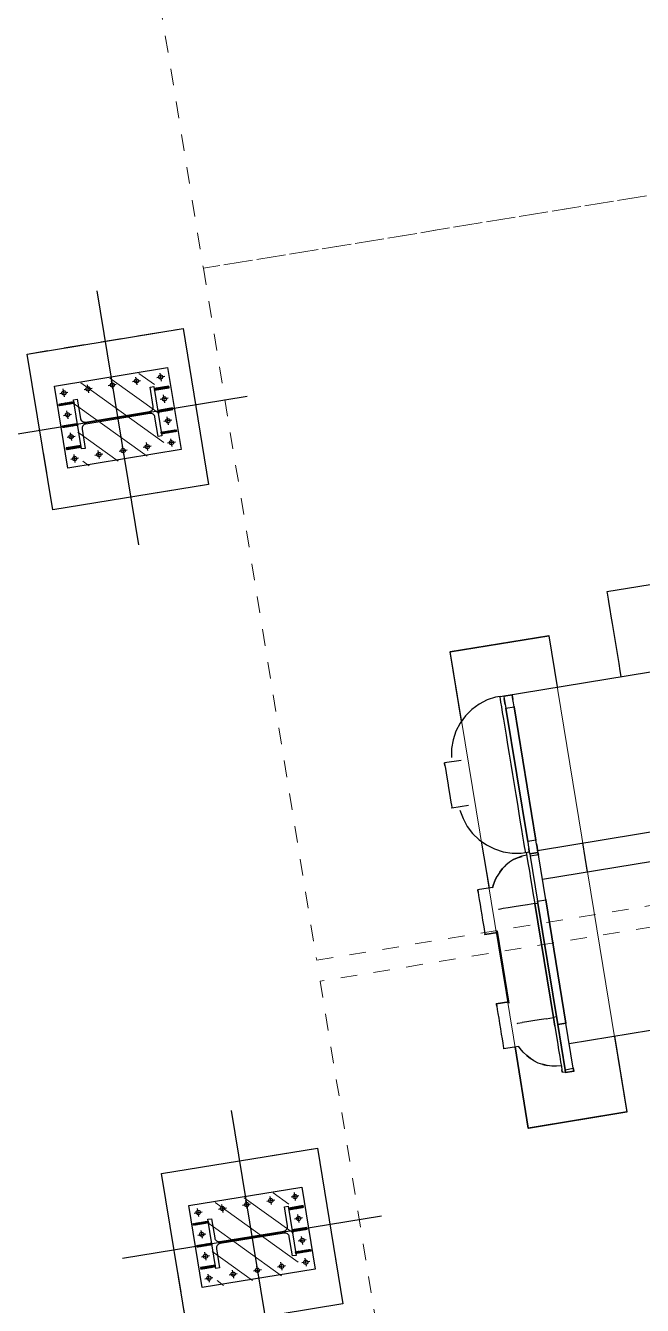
# Model space of a CAD drawing. Header units: metres. Extents: x 2 to 659295185, y -28 to 1124222152.
# Drawn here: x 655597.12 to 655600.83, y 1126526.54 to 1126534.24 of the extents above; entities that cross this region are included whole.
import ezdxf

# ---------------------------------------------------------------- set-up
doc = ezdxf.new("R2010")
doc.units = ezdxf.units.M
doc.header["$MEASUREMENT"] = 0
for name, pattern in [('CCSM_C1_CUERPO CK$0$DASHED', [0.75, 0.5, -0.25]), ('CCSM_C1_CUERPO CK$0$DASHED2', [0.375, 0.25, -0.125]), ('CCSM_C1_CUERPO CK$0$HIDDEN2', [0.1875, 0.125, -0.0625]), ('DASHDOT', [1, 0.5, -0.25, 0, -0.25])]:
    doc.linetypes.add(name, pattern=pattern)
doc.layers.get('0').update_dxf_attribs({"linetype": 'CONTINUOUS'})
for name, color, linetype in [('CCSM_C1_CUERPO CK$0$A-EQUIPOS', 9, 'CONTINUOUS'), ('CCSM_C1_CUERPO CK$0$A-ESTRUCTURA DE FACHADA DE VIDRIO', 5, 'CONTINUOUS'), ('CCSM_C1_CUERPO CK$0$A-PROYECCIONES SUP', 5, 'CCSM_C1_CUERPO CK$0$DASHED'), ('CCSM_C1_CUERPO CK$0$A-VISTA 4', 8, 'CONTINUOUS')]:
    doc.layers.add(name, color=color, linetype=linetype)
doc.layers.add('LOCALES ASIGNADOS', color=41, linetype='DASHDOT', lineweight=0)

# ---------------------------------------------------------------- blocks, each defined once
blk = doc.blocks.new('CCSM_C1_CUERPO CK$0$chiller')
for p, q in [((0.3105, 0.2518), (0.3105, 4.8491)), ((-0.2056, 3.5209), (-0.2056, 0.9883)), ((1.4394, 2.4697), (1.4394, 0.3252)), ((1.2611, 0.3252), (1.2611, 2.4424)), ((2.4382, 0.3252), (2.4382, 1.9808)), ((2.4382, 0.3252), (2.4382, 1.9808)), ((-0.2056, 0.9883), (-0.1972, 0.9883)), ((-0.2056, 0.9883), (-0.1972, 0.9883)), ((-0.1972, 0.9883), (-0.1846, 0.9883)), ((-0.1972, 0.9883), (-0.1846, 0.9883)), ((-0.1846, 0.9883), (-0.1616, 0.9883)), ((-0.1846, 0.9883), (-0.1616, 0.9883)), ((-0.1616, 0.9883), (-0.1322, 0.9883)), ((-0.1616, 0.9883), (-0.1322, 0.9883)), ((-0.1322, 0.9883), (-0.0986, 0.9883)), ((-0.1322, 0.9883), (-0.0986, 0.9883)), ((-0.0986, 0.9883), (-0.0567, 0.9883)), ((-0.0986, 0.9883), (-0.0567, 0.9883)), ((-0.0567, 0.9883), (-0.0126, 0.9883)), ((-0.0567, 0.9883), (-0.0126, 0.9883)), ((-0.0126, 0.9883), (0.0357, 0.9883)), ((-0.0126, 0.9883), (0.0357, 0.9883)), ((0.0357, 0.9883), (0.0839, 0.9883)), ((0.0357, 0.9883), (0.0839, 0.9883)), ((0.0839, 0.9883), (0.1343, 0.9883)), ((0.0839, 0.9883), (0.1343, 0.9883)), ((0.1343, 0.9883), (0.1825, 0.9883)), ((0.1343, 0.9883), (0.1825, 0.9883)), ((0.1825, 0.9883), (0.2308, 0.9883)), ((0.1825, 0.9883), (0.2308, 0.9883)), ((0.2308, 0.9883), (0.2749, 0.9883)), ((0.2308, 0.9883), (0.2749, 0.9883)), ((0.2749, 0.9883), (0.3105, 0.9883)), ((0.2749, 0.9883), (0.3105, 0.9883)), ((-0.0042, 0.6001), (-0.0021, 0.6001)), ((-0.0042, 0.6001), (0, 0.6001)), ((-0.0021, 0), (-0.0021, 0.6001)), ((-0.0021, 0.6001), (0.3105, 0.6001)), ((-0.0021, 0), (-0.0021, 0.6001)), ((-0.0021, 0.6001), (0.3105, 0.6001)), ((1.4394, 0.6001), (1.2611, 0.6001)), ((1.4394, 0.6001), (1.2611, 0.6001)), ((2.4382, 0.6001), (2.8998, 0.6001)), ((2.4382, 0.6001), (2.8998, 0.6001)), ((2.8977, 0.6001), (2.9019, 0.6001)), ((2.8998, 0.6001), (2.8998, 0)), ((2.8998, 0.6001), (2.8998, 0)), ((2.8998, 0.6001), (2.9019, 0.6001)), ((0.3105, 0.3252), (0.3126, 0.3252)), ((0.3126, 0.3252), (0.3126, 0.2749)), ((0.3147, 0.3252), (0.3126, 0.3252)), ((0.3126, 0.2749), (0.3126, 0.3252)), ((0.3147, 0.3252), (0.3126, 0.3252)), ((0.3147, 0.3252), (0.3273, 0.3252)), ((0.3273, 0.3252), (0.3147, 0.3252)), ((0.3273, 0.3252), (0.342, 0.3252)), ((0.342, 0.3252), (0.3273, 0.3252)), ((0.363, 0.3252), (0.342, 0.3252)), ((0.363, 0.3252), (0.342, 0.3252)), ((0.3861, 0.3252), (0.363, 0.3252)), ((0.3861, 0.3252), (0.363, 0.3252)), ((0.384, 0.3252), (0.3882, 0.3252)), ((0.3861, 0.2749), (0.3861, 0.3252)), ((0.3861, 0.3252), (1.1981, 0.3252)), ((1.1981, 0.3252), (0.3861, 0.3252)), ((1.196, 0.3252), (1.2002, 0.3252)), ((1.1981, 0.3252), (1.1981, 0.2749)), ((1.2212, 0.3252), (1.1981, 0.3252)), ((1.2212, 0.3252), (1.1981, 0.3252)), ((1.2212, 0.3252), (1.2422, 0.3252)), ((1.2422, 0.3252), (1.2212, 0.3252)), ((1.2422, 0.3252), (1.259, 0.3252)), ((1.259, 0.3252), (1.2422, 0.3252)), ((1.2695, 0.3252), (1.259, 0.3252)), ((1.2695, 0.3252), (1.259, 0.3252)), ((1.2695, 0.3252), (1.2736, 0.3252)), ((1.2736, 0.3252), (1.2695, 0.3252)), ((1.2736, 0.3252), (1.2883, 0.3252)), ((1.2736, 0.3252), (1.2736, 0.2749)), ((1.2736, 0.2749), (1.2736, 0.3252)), ((1.2883, 0.3252), (1.2736, 0.3252)), ((1.2736, 0.3252), (1.2757, 0.3252)), ((1.2736, 0.3252), (1.2757, 0.3252)), ((1.2862, 0.3252), (1.2904, 0.3252)), ((1.2883, 0.3252), (1.2883, 0.2749)), ((1.5632, 0.3252), (1.2883, 0.3252)), ((1.5632, 0.3252), (1.2883, 0.3252)), ((1.5653, 0.3252), (1.5611, 0.3252)), ((1.5611, 0.3252), (1.5632, 0.3252)), ((1.5632, 0.2749), (1.5632, 0.3252)), ((1.5632, 0.2749), (1.5632, 0.3252)), ((1.5632, 0.3252), (2.3144, 0.3252)), ((2.3144, 0.3252), (1.5632, 0.3252)), ((2.3123, 0.3252), (2.3165, 0.3252)), ((2.5893, 0.3252), (2.3144, 0.3252)), ((2.3144, 0.2749), (2.3144, 0.3252)), ((2.3144, 0.3252), (2.3144, 0.2749)), ((2.5893, 0.3252), (2.3144, 0.3252)), ((2.3165, 0.3252), (2.3144, 0.3252)), ((2.5872, 0.3252), (2.5914, 0.3252)), ((2.5893, 0.3252), (2.6061, 0.3252)), ((2.5893, 0.2749), (2.5893, 0.3252)), ((2.6061, 0.3252), (2.5893, 0.3252)), ((2.604, 0.3252), (2.6081, 0.3252)), ((2.6061, 0.3252), (2.6061, 0.2749)), ((2.6061, 0.2749), (2.6061, 0.3252)), ((2.6061, 0.3252), (2.6081, 0.3252)), ((0.3105, 0.2749), (0.3126, 0.2749)), ((0.3147, 0.2518), (0.3105, 0.2518)), ((0.3105, 0.2518), (0.3105, 0.2245)), ((0.3147, 0.2749), (0.3126, 0.2749)), ((0.3126, 0.2749), (0.3147, 0.2749)), ((0.3147, 0.2749), (0.3273, 0.2749)), ((0.3147, 0.2749), (0.3273, 0.2749)), ((0.3273, 0.2518), (0.3147, 0.2518)), ((0.342, 0.2749), (0.3273, 0.2749)), ((0.3273, 0.2749), (0.342, 0.2749)), ((0.3462, 0.2518), (0.3273, 0.2518)), ((0.363, 0.2749), (0.342, 0.2749)), ((0.342, 0.2749), (0.363, 0.2749)), ((0.3735, 0.2518), (0.3462, 0.2518)), ((0.363, 0.2749), (0.3861, 0.2749)), ((0.363, 0.2749), (0.3861, 0.2749)), ((0.4092, 0.2518), (0.3735, 0.2518)), ((0.384, 0.2749), (0.3882, 0.2749)), ((1.1981, 0.2749), (0.3861, 0.2749)), ((0.3861, 0.2749), (1.1981, 0.2749)), ((0.449, 0.2518), (0.4092, 0.2518)), ((0.4973, 0.2518), (0.449, 0.2518)), ((0.5476, 0.2518), (0.4973, 0.2518)), ((0.6043, 0.2518), (0.5476, 0.2518)), ((0.6631, 0.2518), (0.6043, 0.2518)), ((0.7239, 0.2518), (0.6631, 0.2518)), ((0.7869, 0.2518), (0.7239, 0.2518)), ((0.8477, 0.2518), (0.7869, 0.2518)), ((0.9086, 0.2518), (0.8477, 0.2518)), ((0.9673, 0.2518), (0.9086, 0.2518)), ((1.024, 0.2518), (0.9673, 0.2518)), ((1.0764, 0.2518), (1.024, 0.2518)), ((1.1226, 0.2518), (1.0764, 0.2518)), ((1.1624, 0.2518), (1.1226, 0.2518)), ((1.1981, 0.2518), (1.1624, 0.2518)), ((1.196, 0.2749), (1.2002, 0.2749)), ((1.1981, 0.2749), (1.2212, 0.2749)), ((1.1981, 0.2749), (1.2212, 0.2749)), ((1.2254, 0.2518), (1.1981, 0.2518)), ((1.2212, 0.2749), (1.2422, 0.2749)), ((1.2212, 0.2749), (1.2422, 0.2749)), ((1.2443, 0.2518), (1.2254, 0.2518)), ((1.259, 0.2749), (1.2422, 0.2749)), ((1.2422, 0.2749), (1.259, 0.2749)), ((1.2569, 0.2518), (1.2443, 0.2518)), ((1.2611, 0.2518), (1.2569, 0.2518)), ((1.2695, 0.2749), (1.259, 0.2749)), ((1.259, 0.2749), (1.2695, 0.2749)), ((1.2611, 0.2518), (1.2611, 0.2749)), ((1.2611, 0.256), (1.2736, 0.256)), ((1.2611, 0.256), (1.2736, 0.256)), ((1.2611, 0.2245), (1.2611, 0.2518)), ((1.2611, 0.2518), (1.2632, 0.2518)), ((1.2695, 0.2749), (1.2736, 0.2749)), ((1.2695, 0.2749), (1.2736, 0.2749)), ((1.2736, 0.2749), (1.2883, 0.2749)), ((1.2736, 0.2749), (1.2883, 0.2749)), ((1.2736, 0.2749), (1.2757, 0.2749)), ((1.2736, 0.2749), (1.2757, 0.2749)), ((1.2736, 0.256), (1.3009, 0.256)), ((1.2736, 0.256), (1.3009, 0.256)), ((1.2799, 0.256), (1.2799, 0.2266)), ((1.2862, 0.2749), (1.2904, 0.2749)), ((1.2883, 0.2749), (1.5632, 0.2749)), ((1.2883, 0.2749), (1.5632, 0.2749)), ((1.3009, 0.256), (1.3366, 0.256)), ((1.3009, 0.256), (1.3366, 0.256)), ((1.3366, 0.256), (1.3765, 0.256)), ((1.3366, 0.256), (1.3765, 0.256)), ((1.3765, 0.256), (1.4205, 0.256)), ((1.3765, 0.256), (1.4205, 0.256)), ((1.4205, 0.256), (1.4688, 0.256)), ((1.4205, 0.256), (1.4688, 0.256)), ((1.4688, 0.256), (1.5212, 0.256)), ((1.4688, 0.256), (1.5212, 0.256)), ((1.5212, 0.256), (1.5737, 0.256)), ((1.5212, 0.256), (1.5737, 0.256)), ((1.5653, 0.2749), (1.5611, 0.2749)), ((1.5611, 0.2749), (1.5632, 0.2749)), ((2.3144, 0.2749), (1.5632, 0.2749)), ((1.5632, 0.2749), (2.3144, 0.2749)), ((1.5716, 0.256), (1.5758, 0.256)), ((1.5737, 0.256), (1.5737, 0.2749)), ((1.5737, 0.256), (2.2682, 0.256)), ((2.2682, 0.256), (1.5737, 0.256)), ((1.5737, 0.256), (1.5737, 0.2119)), ((2.2661, 0.256), (2.2703, 0.256)), ((2.2682, 0.2749), (2.2682, 0.256)), ((2.2682, 0.256), (2.3207, 0.256)), ((2.3207, 0.256), (2.2682, 0.256)), ((2.2682, 0.2119), (2.2682, 0.256)), ((2.3123, 0.2749), (2.3165, 0.2749)), ((2.5893, 0.2749), (2.3144, 0.2749)), ((2.3144, 0.2749), (2.5893, 0.2749)), ((2.3165, 0.2749), (2.3144, 0.2749)), ((2.3207, 0.256), (2.371, 0.256)), ((2.3207, 0.256), (2.371, 0.256)), ((2.371, 0.256), (2.4193, 0.256)), ((2.371, 0.256), (2.4193, 0.256)), ((2.4193, 0.256), (2.4655, 0.256)), ((2.4193, 0.256), (2.4655, 0.256)), ((2.4655, 0.256), (2.5053, 0.256)), ((2.4655, 0.256), (2.5053, 0.256)), ((2.5053, 0.256), (2.5389, 0.256)), ((2.5053, 0.256), (2.5389, 0.256)), ((2.5389, 0.256), (2.5662, 0.256)), ((2.5389, 0.256), (2.5662, 0.256)), ((2.562, 0.256), (2.5599, 0.2266)), ((2.5662, 0.256), (2.5872, 0.256)), ((2.5662, 0.256), (2.5872, 0.256)), ((2.5872, 0.2749), (2.5914, 0.2749)), ((2.5998, 0.256), (2.5872, 0.256)), ((2.5872, 0.256), (2.5998, 0.256)), ((2.6061, 0.2749), (2.5893, 0.2749)), ((2.5893, 0.2749), (2.6061, 0.2749)), ((2.604, 0.256), (2.5998, 0.256)), ((2.604, 0.256), (2.5998, 0.256)), ((2.604, 0.2749), (2.6081, 0.2749)), ((2.604, 0.2749), (2.604, 0.256)), ((2.6061, 0.2749), (2.6081, 0.2749)), ((0.3105, 0.2245), (0.3189, 0.1721)), ((0.3189, 0.1721), (0.3357, 0.1196)), ((1.2359, 0.1196), (1.2527, 0.1721)), ((1.2527, 0.1721), (1.2611, 0.2245)), ((1.2799, 0.2266), (1.2862, 0.1993)), ((1.2799, 0.2266), (1.2862, 0.1993)), ((1.2862, 0.1993), (1.282, 0.2266)), ((1.2862, 0.1993), (1.2925, 0.1721)), ((1.2925, 0.1721), (1.2862, 0.1993)), ((1.2925, 0.1721), (1.303, 0.1469)), ((1.5737, 0.2119), (1.5737, 0.17)), ((1.5737, 0.17), (1.5737, 0.1301)), ((2.2682, 0.2119), (2.2682, 0.17)), ((2.2682, 0.17), (2.2682, 0.1301)), ((2.5473, 0.1721), (2.5347, 0.1469)), ((2.5368, 0.1469), (2.5473, 0.1721)), ((2.5473, 0.1721), (2.5368, 0.1469)), ((2.5557, 0.1993), (2.5473, 0.1721)), ((2.5599, 0.2266), (2.5557, 0.1993)), ((0.3357, 0.1196), (0.3609, 0.0713)), ((1.2107, 0.0713), (1.2359, 0.1196)), ((1.303, 0.1469), (1.3177, 0.1217)), ((1.3177, 0.1217), (1.3345, 0.0986)), ((1.3177, 0.1217), (1.3345, 0.0986)), ((1.3345, 0.0986), (1.3198, 0.1217)), ((1.3345, 0.0986), (1.3534, 0.0797)), ((1.3534, 0.0797), (1.3345, 0.0986)), ((1.3534, 0.0797), (1.3744, 0.0608)), ((1.5737, 0.1301), (1.5737, 0.0944)), ((1.5737, 0.0944), (1.5737, 0.065)), ((2.2682, 0.1301), (2.2682, 0.0944)), ((2.2682, 0.0944), (2.2682, 0.065)), ((2.4885, 0.0797), (2.4676, 0.0608)), ((2.4676, 0.0608), (2.4885, 0.0797)), ((2.5074, 0.0986), (2.4885, 0.0797)), ((2.5242, 0.1217), (2.5074, 0.0986)), ((2.5368, 0.1469), (2.5242, 0.1217)), ((-0.0042, 0), (-0.0021, 0)), ((-0.0042, 0), (0, 0)), ((0.4197, 0), (-0.0021, 0)), ((0.4197, 0), (-0.0021, 0)), ((0.3609, 0.0713), (0.3924, 0.0273)), ((0.3924, 0.0273), (0.4301, -0.0105)), ((1.1415, -0.0105), (1.1792, 0.0273)), ((1.1792, 0.0273), (1.2107, 0.0713)), ((1.3744, 0.0608), (1.3953, 0.0441)), ((1.3953, 0.0441), (1.3744, 0.0608)), ((1.3953, 0.0441), (1.4205, 0.0294)), ((1.3953, 0.0441), (1.4205, 0.0294)), ((1.4205, 0.0294), (1.3974, 0.0441)), ((1.4205, 0.0294), (1.4394, 0.021)), ((1.4394, 0.021), (1.4205, 0.0294)), ((1.4373, 0.021), (1.4373, -0.0692)), ((1.5737, 0.065), (1.5737, 0.0399)), ((1.5737, 0.0399), (1.5737, 0.0357)), ((1.7017, 0.0063), (2.1402, 0.0063)), ((1.7017, 0.0063), (2.1402, 0.0063)), ((1.7101, 0.0063), (1.7101, -0.0692)), ((1.7101, -0.0692), (1.7101, 0.0063)), ((1.7101, 0), (2.1318, 0)), ((1.7101, 0), (2.1318, 0)), ((2.1318, -0.0692), (2.1318, 0.0063)), ((2.1318, 0.0063), (2.1318, -0.0692)), ((2.2682, 0.0399), (2.2682, 0.065)), ((2.2682, 0.0357), (2.2682, 0.0399)), ((2.4193, 0.0294), (2.4046, 0.021)), ((2.4046, -0.0692), (2.4046, 0.0231)), ((2.4046, 0), (2.8998, 0)), ((2.8998, 0), (2.4046, 0)), ((2.4445, 0.0441), (2.4193, 0.0294)), ((2.4676, 0.0608), (2.4445, 0.0441)), ((2.8998, 0), (2.9019, 0)), ((0.4301, -0.0105), (0.4742, -0.0441)), ((0.4742, -0.0441), (0.5225, -0.0692)), ((0.5225, -0.0692), (0.5728, -0.086)), ((0.6526, -0.042), (0.6505, -0.1427)), ((0.9253, -0.1427), (0.9253, -0.042)), ((0.9988, -0.086), (1.0512, -0.0692)), ((1.0512, -0.0692), (1.0974, -0.0441)), ((1.0974, -0.0441), (1.1415, -0.0105)), ((1.1519, 0), (1.4373, 0)), ((1.1519, 0), (1.4373, 0)), ((1.4394, -0.0692), (1.4373, -0.0692)), ((1.4373, -0.0692), (1.4394, -0.0692)), ((1.452, -0.0692), (1.4394, -0.0692)), ((1.4394, -0.0692), (1.452, -0.0692)), ((1.452, -0.0692), (1.4709, -0.0692)), ((1.452, -0.0692), (1.4709, -0.0692)), ((1.4709, -0.0692), (1.4961, -0.0692)), ((1.4709, -0.0692), (1.4961, -0.0692)), ((1.4961, -0.0692), (1.5254, -0.0692)), ((1.4961, -0.0692), (1.5254, -0.0692)), ((1.5254, -0.0692), (1.5569, -0.0692)), ((1.5254, -0.0692), (1.5569, -0.0692)), ((1.5569, -0.0692), (1.5884, -0.0692)), ((1.5569, -0.0692), (1.5884, -0.0692)), ((1.5884, -0.0692), (1.622, -0.0692)), ((1.5884, -0.0692), (1.622, -0.0692)), ((1.622, -0.0692), (1.6513, -0.0692)), ((1.622, -0.0692), (1.6513, -0.0692)), ((1.6513, -0.0692), (1.6744, -0.0692)), ((1.6513, -0.0692), (1.6744, -0.0692)), ((1.6744, -0.0692), (1.6933, -0.0692)), ((1.6744, -0.0692), (1.6933, -0.0692)), ((1.6933, -0.0692), (1.7059, -0.0692)), ((1.6933, -0.0692), (1.7059, -0.0692)), ((1.7059, -0.0692), (1.7101, -0.0692)), ((1.7101, -0.0692), (1.7059, -0.0692)), ((1.7101, -0.0692), (1.7122, -0.0692)), ((2.136, -0.0692), (2.1318, -0.0692)), ((2.136, -0.0692), (2.1318, -0.0692)), ((2.136, -0.0692), (2.1465, -0.0692)), ((2.1465, -0.0692), (2.136, -0.0692)), ((2.1465, -0.0692), (2.1654, -0.0692)), ((2.1465, -0.0692), (2.1654, -0.0692)), ((2.1654, -0.0692), (2.1906, -0.0692)), ((2.1654, -0.0692), (2.1906, -0.0692)), ((2.1906, -0.0692), (2.22, -0.0692)), ((2.1906, -0.0692), (2.22, -0.0692)), ((2.22, -0.0692), (2.2514, -0.0692)), ((2.22, -0.0692), (2.2514, -0.0692)), ((2.2514, -0.0692), (2.285, -0.0692)), ((2.2514, -0.0692), (2.285, -0.0692)), ((2.285, -0.0692), (2.3165, -0.0692)), ((2.285, -0.0692), (2.3165, -0.0692)), ((2.3165, -0.0692), (2.3459, -0.0692)), ((2.3165, -0.0692), (2.3459, -0.0692)), ((2.3459, -0.0692), (2.371, -0.0692)), ((2.3459, -0.0692), (2.371, -0.0692)), ((2.371, -0.0692), (2.3878, -0.0692)), ((2.371, -0.0692), (2.3878, -0.0692)), ((2.3878, -0.0692), (2.4004, -0.0692)), ((2.3878, -0.0692), (2.4004, -0.0692)), ((2.4004, -0.0692), (2.4046, -0.0692)), ((2.4004, -0.0692), (2.4046, -0.0692)), ((2.4046, -0.0692), (2.4067, -0.0692)), ((2.8977, 0), (2.9019, 0)), ((0.5728, -0.086), (0.6253, -0.0965)), ((0.6547, -0.1427), (0.6505, -0.1427)), ((0.6505, -0.1427), (0.6547, -0.1427)), ((0.6672, -0.1427), (0.6547, -0.1427)), ((0.6547, -0.1427), (0.6672, -0.1427)), ((0.6672, -0.1427), (0.6861, -0.1427)), ((0.6672, -0.1427), (0.6861, -0.1427)), ((0.6861, -0.1427), (0.7113, -0.1427)), ((0.6861, -0.1427), (0.7113, -0.1427)), ((0.7113, -0.1427), (0.7386, -0.1427)), ((0.7113, -0.1427), (0.7386, -0.1427)), ((0.7386, -0.1427), (0.7722, -0.1427)), ((0.7386, -0.1427), (0.7722, -0.1427)), ((0.7722, -0.1427), (0.8036, -0.1427)), ((0.7722, -0.1427), (0.8036, -0.1427)), ((0.8036, -0.1427), (0.8372, -0.1427)), ((0.8036, -0.1427), (0.8372, -0.1427)), ((0.8372, -0.1427), (0.8645, -0.1427)), ((0.8372, -0.1427), (0.8645, -0.1427)), ((0.8645, -0.1427), (0.8897, -0.1427)), ((0.8645, -0.1427), (0.8897, -0.1427)), ((0.8897, -0.1427), (0.9086, -0.1427)), ((0.8897, -0.1427), (0.9086, -0.1427)), ((0.9086, -0.1427), (0.9211, -0.1427)), ((0.9086, -0.1427), (0.9211, -0.1427)), ((0.9211, -0.1427), (0.9253, -0.1427)), ((0.9211, -0.1427), (0.9253, -0.1427)), ((0.9253, -0.1427), (0.9274, -0.1427)), ((0.9274, -0.1427), (0.9253, -0.1427)), ((0.9463, -0.0965), (0.9988, -0.086))]:
    blk.add_line(p, q)
blk = doc.blocks.new('CCSM_C1_CUERPO CK$0$500')
at = {"flags": 128}
blk.add_lwpolyline([(-0.15, 0), (0.15, 0), (0.15, -0.023), (0.033, -0.023, 0.414214), (0.006, -0.05), (0.006, -0.44, 0.414214), (0.033, -0.467), (0.15, -0.467), (0.15, -0.49), (-0.15, -0.49), (-0.15, -0.467), (-0.033, -0.467, 0.414214), (-0.006, -0.44), (-0.006, -0.05, 0.414214), (-0.033, -0.023), (-0.15, -0.023)], format="xyb", close=True, dxfattribs=at)
blk = doc.blocks.new('CCSM_C1_CUERPO CK$0$PLANCHA')
h = blk.add_hatch()
h.set_pattern_fill('ANSI32', color=256, scale=0.01, style=0)
h.set_pattern_definition([(225, (388.9419015, 49.8049035), (0.00265165043, -0.00265165043), []), (225, (388.9401337, 49.8049035), (0.00265165043, -0.00265165043), [])])
h.paths.add_polyline_path([(135.5904, 16.7843), (135.6004, 16.7843), (135.6004, 16.8743), (135.5904, 16.8743)])
h = blk.add_hatch()
h.set_pattern_fill('ANSI32', color=256, scale=0.01, style=0)
h.set_pattern_definition([(225, (389.0752348, 49.8049035), (0.00265165043, -0.00265165043), []), (225, (389.073467, 49.8049035), (0.00265165043, -0.00265165043), [])])
h.paths.add_polyline_path([(135.7237, 16.7843), (135.7337, 16.7843), (135.7337, 16.8743), (135.7237, 16.8743)])
h = blk.add_hatch()
h.set_pattern_fill('ANSI32', color=256, scale=0.01, style=0)
h.set_pattern_definition([(315, (-117.484444, 49.8049035), (-0.00265165043, -0.00265165043), []), (315, (-117.4826764, 49.8049035), (-0.00265165043, -0.00265165043), [])])
h.paths.add_polyline_path([(135.8671, 16.7843), (135.8571, 16.7843), (135.8571, 16.8743), (135.8671, 16.8743)])
h = blk.add_hatch()
h.set_pattern_fill('ANSI32', color=256, scale=0.01, style=0)
h.set_pattern_definition([(135, (388.9419015, -16.7263742), (0.00265165043, 0.00265165043), []), (135, (388.9401337, -16.7263742), (0.00265165043, 0.00265165043), [])])
h.paths.add_polyline_path([(135.5904, 16.2943), (135.6004, 16.2943), (135.6004, 16.2043), (135.5904, 16.2043)])
h = blk.add_hatch()
h.set_pattern_fill('ANSI32', color=256, scale=0.01, style=0)
h.set_pattern_definition([(135, (389.0752348, -16.7263742), (0.00265165043, 0.00265165043), []), (135, (389.073467, -16.7263742), (0.00265165043, 0.00265165043), [])])
h.paths.add_polyline_path([(135.7237, 16.2943), (135.7337, 16.2943), (135.7337, 16.2043), (135.7237, 16.2043)])
h = blk.add_hatch()
h.set_pattern_fill('ANSI32', color=256, scale=0.01, style=0)
h.set_pattern_definition([(45, (-117.484444, -16.7263742), (-0.00265165043, 0.00265165043), []), (45, (-117.4826764, -16.7263742), (-0.00265165043, 0.00265165043), [])])
h.paths.add_polyline_path([(135.8671, 16.2943), (135.8571, 16.2943), (135.8571, 16.2043), (135.8671, 16.2043)])
for p, q in [((135.5287, 16.8585), (135.5287, 16.81)), ((135.6621, 16.8585), (135.6621, 16.81)), ((135.7954, 16.8585), (135.7954, 16.81)), ((135.7954, 16.8585), (135.7954, 16.81)), ((135.9287, 16.8585), (135.9287, 16.81)), ((135.9287, 16.8585), (135.9287, 16.81)), ((135.553, 16.8343), (135.5045, 16.8343)), ((135.6863, 16.8343), (135.6378, 16.8343)), ((135.8197, 16.8343), (135.7711, 16.8343)), ((135.8197, 16.8343), (135.7711, 16.8343)), ((135.953, 16.8343), (135.9045, 16.8343)), ((135.953, 16.8343), (135.9045, 16.8343)), ((135.5287, 16.6625), (135.5287, 16.711)), ((135.9287, 16.6625), (135.9287, 16.711)), ((135.9287, 16.6625), (135.9287, 16.711)), ((135.553, 16.6868), (135.5045, 16.6868)), ((135.953, 16.6868), (135.9045, 16.6868)), ((135.953, 16.6868), (135.9045, 16.6868)), ((135.5287, 16.515), (135.5287, 16.5635)), ((135.9287, 16.515), (135.9287, 16.5635)), ((135.9287, 16.515), (135.9287, 16.5635)), ((135.553, 16.5393), (135.5045, 16.5393)), ((135.953, 16.5393), (135.9045, 16.5393)), ((135.953, 16.5393), (135.9045, 16.5393)), ((135.5287, 16.3675), (135.5287, 16.416)), ((135.9287, 16.3675), (135.9287, 16.416)), ((135.9287, 16.3675), (135.9287, 16.416)), ((135.553, 16.3918), (135.5045, 16.3918)), ((135.953, 16.3918), (135.9045, 16.3918)), ((135.953, 16.3918), (135.9045, 16.3918)), ((135.553, 16.2443), (135.5045, 16.2443)), ((135.5287, 16.22), (135.5287, 16.2685)), ((135.6863, 16.2443), (135.6378, 16.2443)), ((135.6621, 16.22), (135.6621, 16.2685)), ((135.8197, 16.2443), (135.7711, 16.2443)), ((135.8197, 16.2443), (135.7711, 16.2443)), ((135.7954, 16.22), (135.7954, 16.2685)), ((135.7954, 16.22), (135.7954, 16.2685)), ((135.953, 16.2443), (135.9045, 16.2443)), ((135.953, 16.2443), (135.9045, 16.2443)), ((135.9287, 16.22), (135.9287, 16.2685)), ((135.9287, 16.22), (135.9287, 16.2685))]:
    blk.add_line(p, q)
for points in [[(135.4787, 16.8843), (135.9787, 16.8843), (135.9787, 16.1943), (135.4787, 16.1943)], [(135.6004, 16.8743), (135.5904, 16.8743), (135.5904, 16.7843), (135.6004, 16.7843)], [(135.7337, 16.8743), (135.7237, 16.8743), (135.7237, 16.7843), (135.7337, 16.7843)], [(135.8571, 16.8743), (135.8671, 16.8743), (135.8671, 16.7843), (135.8571, 16.7843)], [(135.6004, 16.2043), (135.5904, 16.2043), (135.5904, 16.2943), (135.6004, 16.2943)], [(135.7337, 16.2043), (135.7237, 16.2043), (135.7237, 16.2943), (135.7337, 16.2943)], [(135.8571, 16.2043), (135.8671, 16.2043), (135.8671, 16.2943), (135.8571, 16.2943)]]:
    blk.add_lwpolyline(points, close=True)
for centre in [(135.5287, 16.8343), (135.6621, 16.8343), (135.7954, 16.8343), (135.7954, 16.8343), (135.9287, 16.8343), (135.9287, 16.8343), (135.5287, 16.6868), (135.9287, 16.6868), (135.9287, 16.6868), (135.5287, 16.5393), (135.9287, 16.5393), (135.9287, 16.5393), (135.5287, 16.3918), (135.9287, 16.3918), (135.9287, 16.3918), (135.5287, 16.2443), (135.6621, 16.2443), (135.7954, 16.2443), (135.7954, 16.2443), (135.9287, 16.2443), (135.9287, 16.2443)]:
    blk.add_circle(centre, 0.0127)
blk.add_blockref('CCSM_C1_CUERPO CK$0$500', (135.7287, 16.7843))

msp = doc.modelspace()

# ---------------------------------------------------------------- hatches: boundary and pattern name
at = {"layer": 'CCSM_C1_CUERPO CK$0$A-ESTRUCTURA DE FACHADA DE VIDRIO', "lineweight": 5}
h = msp.add_hatch(dxfattribs=at)
h.set_pattern_fill('ANSI31', color=8, angle=0.00014, style=0)
h.set_pattern_definition([(324.308143966, (1.94667, -23.81035), (0.072928221479, 0.101520806986), [])])
h.paths.add_polyline_path([(655597.8817, 1126532.1624), (655597.9626, 1126531.669), (655597.4692, 1126531.5882), (655597.3883, 1126532.0816)])
h = msp.add_hatch(dxfattribs=at)
h.set_pattern_fill('ANSI31', color=8, angle=0.00014, style=0)
h.set_pattern_definition([(324.308143966, (2.75467, -28.73905), (0.072928221479, 0.101520806986), [])])
h.paths.add_polyline_path([(655598.6897, 1126527.2337), (655598.7706, 1126526.7403), (655598.2772, 1126526.6595), (655598.1963, 1126527.1529)])
at = {"layer": 'LOCALES ASIGNADOS'}
h = msp.add_hatch(color=256, dxfattribs=at)
edge = h.paths.add_edge_path()
edge.add_arc((219491.1056, 1054914.3756), 441878.9229, 9.308049718, 9.309563548, ccw=False)
edge.add_line((655551.8097, 1126384.9626), (655564.5398, 1126387.0492))
edge.add_line((655564.5398, 1126387.0492), (655562.5867, 1126398.9652))
edge.add_line((655562.5867, 1126398.9652), (655552.3922, 1126397.2942))
edge.add_line((655552.3922, 1126397.2942), (655552.4569, 1126396.8995))
edge.add_line((655552.4569, 1126396.8995), (655549.9212, 1126396.4839))

# ---------------------------------------------------------------- linework, layer by layer
at = {"color": 5}
for p, q in [((655597.5492, 1126532.6457), (655597.7994, 1126531.1188)), ((655597.5492, 1126532.6457), (655597.7994, 1126531.1188)), ((655598.4528, 1126532.0098), (655596.8958, 1126531.7547)), ((655598.4528, 1126532.0098), (655596.8958, 1126531.7547)), ((655598.3572, 1126527.7169), (655598.6074, 1126526.19)), ((655598.3572, 1126527.7169), (655598.6074, 1126526.19)), ((655599.2608, 1126527.081), (655597.7038, 1126526.8258)), ((655599.2608, 1126527.081), (655597.7038, 1126526.8258))]:
    msp.add_line(p, q, dxfattribs=at)
at = {"color": 8}
for points in [[(655598.0676, 1126532.4195), (655598.2212, 1126531.482), (655597.2837, 1126531.3284), (655597.1301, 1126532.2659)], [(655598.0676, 1126532.4195), (655598.2212, 1126531.482), (655597.2837, 1126531.3284), (655597.1301, 1126532.2659)], [(655598.8756, 1126527.4907), (655599.0292, 1126526.5532), (655598.0917, 1126526.3996), (655597.9381, 1126527.3371)], [(655598.8756, 1126527.4907), (655599.0292, 1126526.5532), (655598.0917, 1126526.3996), (655597.9381, 1126527.3371)]]:
    msp.add_lwpolyline(points, close=True, dxfattribs=at)
at = {"layer": 'CCSM_C1_CUERPO CK$0$A-EQUIPOS', "color": 6, "lineweight": 5}
msp.add_lwpolyline([(655600.2668, 1126530.574), (655600.7369, 1126527.7062), (655600.1447, 1126527.6091), (655599.6746, 1126530.477)], close=True, dxfattribs=at)
at = {"layer": 'CCSM_C1_CUERPO CK$0$A-PROYECCIONES SUP', "color": 5, "linetype": 'CCSM_C1_CUERPO CK$0$DASHED2', "lineweight": 5, "ltscale": 0.2}
for points in [[(655604.9249, 1126533.8852), (655604.2429, 1126538.0457), (655597.5078, 1126536.9417), (655598.1898, 1126532.7813)], [(655605.6068, 1126529.7247), (655604.9249, 1126533.8852), (655598.1898, 1126532.7813), (655598.8717, 1126528.6208)], [(655606.3095, 1126525.4379), (655605.6275, 1126529.5984), (655598.8924, 1126528.4945), (655599.5744, 1126524.334)]]:
    msp.add_lwpolyline(points, close=True, dxfattribs=at)
at = {"layer": 'CCSM_C1_CUERPO CK$0$A-VISTA 4', "color": 8, "linetype": 'CCSM_C1_CUERPO CK$0$HIDDEN2', "lineweight": 5}
msp.add_lwpolyline([(655598.0675, 1126532.4196), (655598.2212, 1126531.4821), (655597.2837, 1126531.3285), (655597.1301, 1126532.266)], close=True, dxfattribs=at)
at = {"layer": 'CCSM_C1_CUERPO CK$0$A-VISTA 4', "color": 8, "linetype": 'CCSM_C1_CUERPO CK$0$HIDDEN2', "lineweight": 5, "elevation": 4.93}
msp.add_lwpolyline([(655598.8755, 1126527.4909), (655599.0292, 1126526.5534), (655598.0917, 1126526.3998), (655597.9381, 1126527.3373)], close=True, dxfattribs=at)

# ---------------------------------------------------------------- block references
at = {"layer": 'CCSM_C1_CUERPO CK$0$A-EQUIPOS', "lineweight": 5}
for name, p, rotation in [('CCSM_C1_CUERPO CK$0$PLANCHA', (655559.3994, 1126663.1488, -4.93), 279.3081439176762), ('CCSM_C1_CUERPO CK$0$chiller', (655599.6753, 1126530.4728), 279.3085951751866), ('CCSM_C1_CUERPO CK$0$PLANCHA', (655560.2073, 1126658.22), 279.3081439176762)]:
    msp.add_blockref(name, p, dxfattribs=dict(at, rotation=rotation))

doc.saveas('drawing.dxf')
